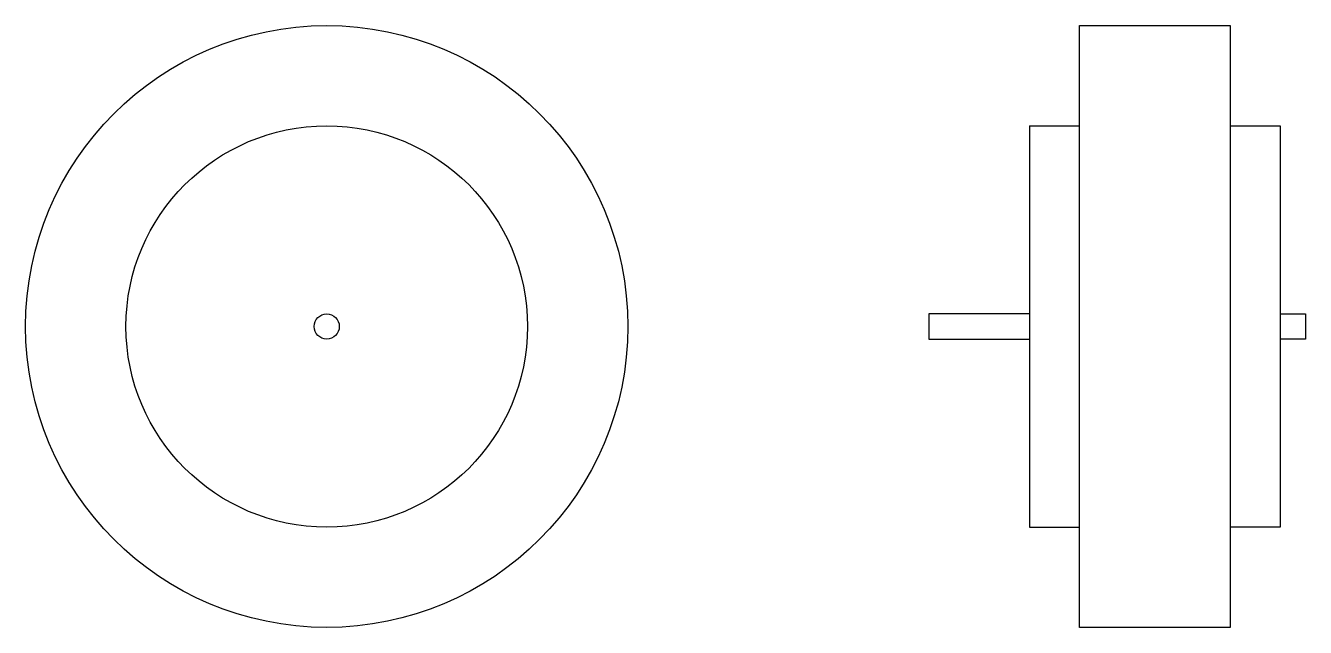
# Model space of a CAD drawing. Header units: inches. Extents: x 7 to 19.8, y 4.5 to 10.5.
import ezdxf

# ---------------------------------------------------------------- set-up
doc = ezdxf.new("R2010")
doc.units = ezdxf.units.IN
doc.header["$MEASUREMENT"] = 0

msp = doc.modelspace()

# ---------------------------------------------------------------- linework, layer by layer
for p, q in [((17.5, 5.5), (17.5, 10.5)), ((17.5, 10.5), (19, 10.5)), ((19, 10.5), (19, 4.5)), ((17, 9.5), (17, 5.5)), ((17, 9.5), (17.5, 9.5)), ((19, 9.5), (19.5, 9.5)), ((19.5, 9.5), (19.5, 5.5)), ((17, 7.625), (16, 7.625)), ((16, 7.625), (16, 7.375)), ((19.5, 7.625), (19.75, 7.625)), ((19.75, 7.625), (19.75, 7.375)), ((16, 7.375), (17, 7.375)), ((19.75, 7.375), (19.5, 7.375)), ((17, 5.5), (17.5, 5.5)), ((17.5, 4.5), (17.5, 5.5)), ((19.5, 5.5), (19, 5.5)), ((19, 4.5), (17.5, 4.5))]:
    msp.add_line(p, q)
for radius in [3, 2, 0.125]:
    msp.add_circle((10, 7.5), radius)

doc.saveas('drawing.dxf')
